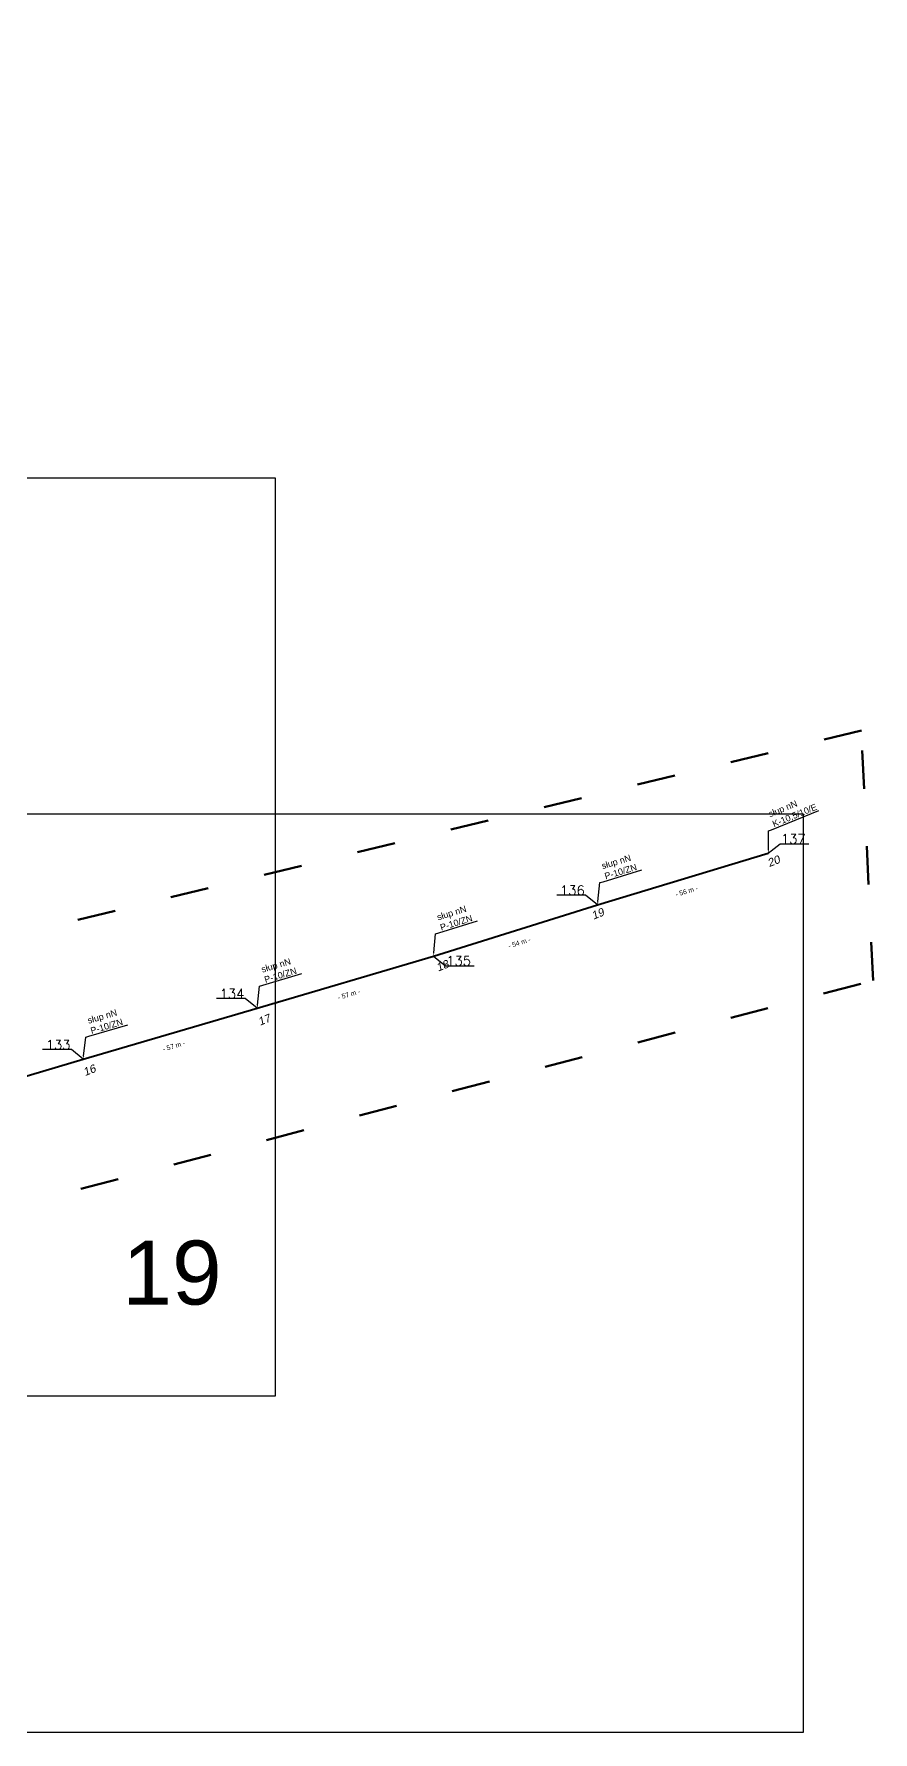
# Model space of a CAD drawing. Header units: metres. Extents: x 7540627 to 7542972, y 5787273 to 5789259.
# Drawn here: x 7542431 to 7542693, y 5788728 to 5789259 of the extents above; entities that cross this region are included whole.
import ezdxf
from ezdxf import colors
from ezdxf.entities.mleader import LeaderData, LeaderLine
from ezdxf.math import Vec2, Vec3

# ---------------------------------------------------------------- set-up
doc = ezdxf.new("R2010")
doc.units = ezdxf.units.M
doc.header["$MEASUREMENT"] = 0
doc.linetypes.add('ACAD_ISO03W100', pattern=[30, 12, -18])
for name, color, linetype, lineweight in [('!TELE', 30, 'Continuous', 40), ('!trafo', 6, 'ACAD_ISO03W100', 50), ('_numery slupow etap 4 cz. 2', 7, 'Continuous', 40)]:
    doc.layers.add(name, color=color, linetype=linetype, lineweight=lineweight)
for name, color, linetype in [('!wymiary', 7, 'Continuous'), ('_MM opisy', 7, 'Continuous'), ('makro-numeracja-punktow', 7, 'Continuous')]:
    doc.layers.add(name, color=color, linetype=linetype)
doc.layers.add('WT_arkusze', color=1, linetype='Continuous', plot=False)
doc.styles.add('GeodText', font='romans.shx')
doc.styles.get("Standard").update_dxf_attribs({"font": 'arial.ttf'})
doc.dimstyles.new('opis linie', dxfattribs={"dimtxt": 1.5, "dimasz": 2.5, "dimexe": 1.25, "dimexo": 0.625, "dimgap": 2.5, "dimtad": 4, "dimdec": 0, "dimtxsty": 'Standard', "dimcen": 2.5, "dimse1": 1, "dimse2": 1, "dimsd1": 1, "dimsd2": 1, "dimclrt": 256, "dimazin": 3, "dimtfac": 1, "dimtdec": 0, "dimtmove": 0, "dimatfit": 3, "dimtfill": 1})
doc.dimstyles.get("Standard").update_dxf_attribs({"dimtxt": 2.5, "dimasz": 2.5, "dimexe": 1.25, "dimexo": 0.625, "dimtad": 1, "dimtxsty": 'Standard', "dimcen": 2.5, "dimazin": 3, "dimtfac": 1, "dimtmove": 0, "dimatfit": 3})

# ---------------------------------------------------------------- blocks, each defined once
blk = doc.blocks.new('*D235')
at = {"layer": '!wymiary', "insert": (7542420.36, 5788926.64), "char_height": 1.5, "attachment_point": 5, "rotation": 16.4476, "bg_fill": 3, "box_fill_scale": 1.25, "bg_fill_color": 257, "bg_fill_transparency": 0}
blk.add_mtext('\\A1;- 57 m -', dxfattribs=at)
blk = doc.blocks.new('*D236')
at = {"layer": '!wymiary', "insert": (7542474.78, 5788942.65), "char_height": 1.5, "attachment_point": 5, "rotation": 16.3514, "bg_fill": 3, "box_fill_scale": 1.25, "bg_fill_color": 257, "bg_fill_transparency": 0}
blk.add_mtext('\\A1;- 57 m -', dxfattribs=at)
blk = doc.blocks.new('*D237')
at = {"layer": '!wymiary', "insert": (7542529.51, 5788958.77), "char_height": 1.5, "attachment_point": 5, "rotation": 16.458, "bg_fill": 3, "box_fill_scale": 1.25, "bg_fill_color": 257, "bg_fill_transparency": 0}
blk.add_mtext('\\A1;- 57 m -', dxfattribs=at)
blk = doc.blocks.new('*D238')
at = {"layer": '!wymiary', "insert": (7542582.78, 5788974.95), "char_height": 1.5, "attachment_point": 5, "rotation": 17.369, "bg_fill": 3, "box_fill_scale": 1.25, "bg_fill_color": 257, "bg_fill_transparency": 0}
blk.add_mtext('\\A1;- 54 m -', dxfattribs=at)
blk = doc.blocks.new('*D239')
at = {"layer": '!wymiary', "insert": (7542635.04, 5788991), "char_height": 1.5, "attachment_point": 5, "rotation": 16.782, "bg_fill": 3, "box_fill_scale": 1.25, "bg_fill_color": 257, "bg_fill_transparency": 0}
blk.add_mtext('\\A1;- 56 m -', dxfattribs=at)

msp = doc.modelspace()

# ---------------------------------------------------------------- linework, layer by layer
at = {"layer": '!TELE'}
msp.add_lwpolyline([(7542181.49, 5788853.34), (7542234.06, 5788868.82), (7542260.83, 5788885.45), (7542338.08, 5788906.87), (7542391.99, 5788922.45), (7542446.47, 5788938.53), (7542500.82, 5788954.48), (7542555.93, 5788970.76), (7542607.23, 5788986.8), (7542660.54, 5789002.88)], dxfattribs=at)

# ---------------------------------------------------------------- texts
at = {"layer": 'makro-numeracja-punktow', "lineweight": 30, "char_height": 3, "attachment_point": 9, "line_spacing_factor": 0.8, "style": 'GeodText'}
for s, insert in [('136', (7542603.23, 5788989.8)), ('134', (7542496.82, 5788957.48)), ('133', (7542442.47, 5788941.53))]:
    msp.add_mtext(s, dxfattribs=dict(at, insert=insert))
at = {"layer": 'WT_arkusze', "insert": (7542474.2, 5788871.73), "char_height": 20, "attachment_point": 5}
msp.add_mtext('19', dxfattribs=at)

# ---------------------------------------------------------------- next in the draw order: leaders
at = {"layer": '_MM opisy'}
ml = msp.add_multileader_mtext('Standard', dxfattribs=at)
ml.set_content('\\pxql;słup nN\\PK-10,5/10/E', color=256)
ml.set_leader_properties()
ml.build(insert=Vec2(0, 0))
ml.multileader.update_dxf_attribs({"has_text_frame": 1, "text_left_attachment_type": 5, "text_right_attachment_type": 5, "dogleg_length": 1, "arrow_head_size": 1})
ctx = ml.context
ctx.base_point, ctx.char_height, ctx.arrow_head_size, ctx.landing_gap_size, ctx.plane_origin, ctx.plane_x_axis, ctx.plane_y_axis = Vec3(7542661.61, 5789010.23), 2, 1, 1, Vec3(7542662.73, 5789002.24), Vec3(0.925547, 0.378633), Vec3(-0.378633, 0.925547)
ctx.left_attachment, ctx.right_attachment = 5, 5
notes = []
notes.append((ctx, [(0, (1, 1, 0), (7542660.68, 5789009.86), (0.925547, 0.378633), 1, [(0, [(7542660.6, 5789002.9), (7542660.68, 5789009.86)], 0, [])])]))
ctx.mtext.insert, ctx.mtext.text_direction, ctx.mtext.rotation, ctx.mtext.flow_direction = Vec3(7542660.35, 5789015.95), Vec3(0.925547, 0.378633), 0.388319, 5
ctx.mtext.has_bg_fill, ctx.mtext.bg_color, ctx.mtext.bg_scale_factor, ctx.mtext.bg_transparency, ctx.mtext.use_window_bg_color = 1, -1023410175, 1, 0, 1
ml = msp.add_multileader_mtext('Standard', dxfattribs=at)
ml.set_content('\\pxql;słup nN\\PP-10/ZN', color=256)
ml.set_leader_properties()
ml.build(insert=Vec2(0, 0))
ml.multileader.update_dxf_attribs({"has_text_frame": 1, "text_left_attachment_type": 5, "text_right_attachment_type": 5, "dogleg_length": 1, "arrow_head_size": 1})
ctx = ml.context
ctx.base_point, ctx.char_height, ctx.arrow_head_size, ctx.landing_gap_size, ctx.plane_origin, ctx.plane_x_axis, ctx.plane_y_axis = Vec3(7542608.93, 5788994.01), 2, 1, 1, Vec3(7542609.28, 5788985.94), Vec3(0.95741, 0.288732), Vec3(-0.288732, 0.95741)
ctx.left_attachment, ctx.right_attachment = 5, 5
notes.append((ctx, [(0, (1, 1, 0), (7542607.97, 5788993.72), (0.95741, 0.288732), 1, [(0, [(7542607.23, 5788986.8), (7542607.97, 5788993.72)], 0, [])])]))
ctx.mtext.insert, ctx.mtext.text_direction, ctx.mtext.rotation, ctx.mtext.flow_direction = Vec3(7542608.22, 5788999.82), Vec3(0.95741, 0.288732), 0.292902, 5
ctx.mtext.has_bg_fill, ctx.mtext.bg_color, ctx.mtext.bg_scale_factor, ctx.mtext.bg_transparency, ctx.mtext.use_window_bg_color = 1, -1023410175, 1, 0, 1
ml = msp.add_multileader_mtext('Standard', dxfattribs=at)
ml.set_content('\\pxql;słup nN\\PP-10/ZN', color=256)
ml.set_leader_properties()
ml.build(insert=Vec2(0, 0))
ml.multileader.update_dxf_attribs({"has_text_frame": 1, "text_left_attachment_type": 5, "text_right_attachment_type": 5, "dogleg_length": 1, "arrow_head_size": 1})
ctx = ml.context
ctx.base_point, ctx.char_height, ctx.arrow_head_size, ctx.landing_gap_size, ctx.plane_origin, ctx.plane_x_axis, ctx.plane_y_axis = Vec3(7542557.56, 5788977.98), 2, 1, 1, Vec3(7542558, 5788969.92), Vec3(0.954402, 0.298524), Vec3(-0.298524, 0.954402)
ctx.left_attachment, ctx.right_attachment = 5, 5
notes.append((ctx, [(0, (1, 1, 0), (7542556.61, 5788977.68), (0.954402, 0.298524), 1, [(0, [(7542555.93, 5788970.76), (7542556.61, 5788977.68)], 0, [])])]))
ctx.mtext.insert, ctx.mtext.text_direction, ctx.mtext.rotation, ctx.mtext.flow_direction = Vec3(7542556.79, 5788983.78), Vec3(0.954402, 0.298524), 0.303146, 5
ctx.mtext.has_bg_fill, ctx.mtext.bg_color, ctx.mtext.bg_scale_factor, ctx.mtext.bg_transparency, ctx.mtext.use_window_bg_color = 1, -1023410175, 1, 0, 1
ml = msp.add_multileader_mtext('Standard', dxfattribs=at)
ml.set_content('\\pxql;słup nN\\PP-10/ZN', color=256)
ml.set_leader_properties()
ml.build(insert=Vec2(0, 0))
ml.multileader.update_dxf_attribs({"has_text_frame": 1, "text_left_attachment_type": 5, "text_right_attachment_type": 5, "dogleg_length": 1, "arrow_head_size": 1})
ctx = ml.context
ctx.base_point, ctx.char_height, ctx.arrow_head_size, ctx.landing_gap_size, ctx.plane_origin, ctx.plane_x_axis, ctx.plane_y_axis = Vec3(7542502.56, 5788961.67), 2, 1, 1, Vec3(7542502.87, 5788953.6), Vec3(0.959028, 0.283313), Vec3(-0.283313, 0.959028)
ctx.left_attachment, ctx.right_attachment = 5, 5
notes.append((ctx, [(0, (1, 1, 0), (7542501.6, 5788961.39), (0.959028, 0.283313), 1, [(0, [(7542500.82, 5788954.48), (7542501.6, 5788961.39)], 0, [])])]))
ctx.mtext.insert, ctx.mtext.text_direction, ctx.mtext.rotation, ctx.mtext.flow_direction = Vec3(7542501.89, 5788967.49), Vec3(0.959028, 0.283313), 0.287247, 5
ctx.mtext.has_bg_fill, ctx.mtext.bg_color, ctx.mtext.bg_scale_factor, ctx.mtext.bg_transparency, ctx.mtext.use_window_bg_color = 1, -1023410175, 1, 0, 1
ml = msp.add_multileader_mtext('Standard', dxfattribs=at)
ml.set_content('\\pxql;słup nN\\PP-10/ZN', color=256)
ml.set_leader_properties()
ml.build(insert=Vec2(0, 0))
ml.multileader.update_dxf_attribs({"has_text_frame": 1, "text_left_attachment_type": 5, "text_right_attachment_type": 5, "dogleg_length": 1, "arrow_head_size": 1})
ctx = ml.context
ctx.base_point, ctx.char_height, ctx.arrow_head_size, ctx.landing_gap_size, ctx.plane_origin, ctx.plane_x_axis, ctx.plane_y_axis = Vec3(7542448.23, 5788945.72), 2, 1, 1, Vec3(7542448.52, 5788937.65), Vec3(0.959553, 0.281528), Vec3(-0.281528, 0.959553)
ctx.left_attachment, ctx.right_attachment = 5, 5
notes.append((ctx, [(0, (1, 1, 0), (7542447.27, 5788945.44), (0.959553, 0.281528), 1, [(0, [(7542446.47, 5788938.53), (7542447.27, 5788945.44)], 0, [])])]))
ctx.mtext.insert, ctx.mtext.text_direction, ctx.mtext.rotation, ctx.mtext.flow_direction = Vec3(7542447.56, 5788951.54), Vec3(0.959553, 0.281528), 0.285386, 5
ctx.mtext.has_bg_fill, ctx.mtext.bg_color, ctx.mtext.bg_scale_factor, ctx.mtext.bg_transparency, ctx.mtext.use_window_bg_color = 1, -1023410175, 1, 0, 1
for ctx, leaders in notes:
    for number, flags, end, landing, length, lines in leaders:
        leader = LeaderData()
        leader.index, (leader.has_last_leader_line, leader.has_dogleg_vector, leader.attachment_direction) = number, flags
        leader.last_leader_point, leader.dogleg_vector, leader.dogleg_length = Vec3(end), Vec3(landing), length
        for number, points, colour, breaks in lines:
            line = LeaderLine()
            line.index, line.vertices, line.color, line.breaks = number, Vec3.list(points), colors.encode_raw_color(colour), breaks
            leader.lines.append(line)
        ctx.leaders.append(leader)

# ---------------------------------------------------------------- next in the draw order: linework, layer by layer
at = {"layer": '!trafo', "color": 3}
msp.add_lwpolyline([(7542145.92, 5788845.73), (7542213.64, 5788836.99), (7542693.34, 5788963.12), (7542689.69, 5789041.22), (7542229.9, 5788930.31), (7542281.97, 5789102.67), (7541662.31, 5789258.89), (7541646.17, 5789191.19), (7542205.94, 5789057.89)], close=True, dxfattribs=at)

# ---------------------------------------------------------------- next in the draw order: texts
at = {"layer": 'makro-numeracja-punktow', "lineweight": 30, "insert": (7542664.54, 5789005.88), "char_height": 3, "attachment_point": 7, "line_spacing_factor": 0.8, "style": 'GeodText'}
msp.add_mtext('137', dxfattribs=at)

# ---------------------------------------------------------------- next in the draw order: dimensions: what is measured, and where the dimension line sits
at = {"layer": '!wymiary'}
dim = msp.add_aligned_dim(p1=(7542391.99, 5788922.45), p2=(7542446.47, 5788938.53), distance=-0.75, dimstyle='opis linie', dxfattribs=at)
dim.commit()
dim.dimension.update_dxf_attribs({"geometry": '*D235', "text_midpoint": (7542420.36, 5788926.64)})

# ---------------------------------------------------------------- next in the draw order: dimensions: what is measured, and where the dimension line sits
dim = msp.add_aligned_dim(p1=(7542446.47, 5788938.53), p2=(7542500.82, 5788954.48), distance=-0.75, dimstyle='opis linie', dxfattribs=at)
dim.commit()
dim.dimension.update_dxf_attribs({"geometry": '*D236', "text_midpoint": (7542474.78, 5788942.65)})

# ---------------------------------------------------------------- next in the draw order: texts
at = {"layer": '_numery slupow etap 4 cz. 2', "oblique": 10}
msp.add_text('16', height=2.5, rotation=21.5294, dxfattribs=at).set_placement((7542447.02, 5788933.25))

# ---------------------------------------------------------------- next in the draw order: dimensions: what is measured, and where the dimension line sits
at = {"layer": '!wymiary'}
dim = msp.add_aligned_dim(p1=(7542500.82, 5788954.48), p2=(7542555.93, 5788970.76), distance=-0.75, dimstyle='opis linie', dxfattribs=at)
dim.commit()
dim.dimension.update_dxf_attribs({"geometry": '*D237', "text_midpoint": (7542529.51, 5788958.77)})

# ---------------------------------------------------------------- next in the draw order: leaders
at = {"layer": 'makro-numeracja-punktow', "lineweight": 30, "has_arrowhead": 0, "annotation_type": 0, "has_hookline": 1, "hookline_direction": 0, "text_width": 8.19, "horizontal_direction": (-1, 0, 0)}
msp.add_leader([(7542446.47, 5788938.53), (7542442.74, 5788941.53), (7542442.56, 5788941.53)], dimstyle='Standard', dxfattribs=at)

# ---------------------------------------------------------------- next in the draw order: linework, layer by layer
at = {"layer": 'WT_arkusze'}
msp.add_lwpolyline([(7542111.82, 5788833.31), (7542506.58, 5788833.31), (7542506.58, 5789120.14), (7542111.82, 5789120.14)], close=True, dxfattribs=at)

# ---------------------------------------------------------------- next in the draw order: texts
at = {"layer": '_numery slupow etap 4 cz. 2', "oblique": 10}
msp.add_text('17', height=2.5, rotation=21.5294, dxfattribs=at).set_placement((7542501.68, 5788948.98))

# ---------------------------------------------------------------- next in the draw order: dimensions: what is measured, and where the dimension line sits
at = {"layer": '!wymiary'}
dim = msp.add_aligned_dim(p1=(7542555.93, 5788970.76), p2=(7542607.23, 5788986.8), distance=-0.75, dimstyle='opis linie', dxfattribs=at)
dim.commit()
dim.dimension.update_dxf_attribs({"geometry": '*D238', "text_midpoint": (7542582.78, 5788974.95)})

# ---------------------------------------------------------------- next in the draw order: leaders
at = {"layer": 'makro-numeracja-punktow', "lineweight": 30, "has_arrowhead": 0, "annotation_type": 0, "has_hookline": 1, "hookline_direction": 0, "text_width": 8.19, "horizontal_direction": (-1, 0, 0)}
msp.add_leader([(7542500.82, 5788954.48), (7542497.09, 5788957.48), (7542496.91, 5788957.48)], dimstyle='Standard', dxfattribs=at)

# ---------------------------------------------------------------- next in the draw order: texts
at = {"layer": '_numery slupow etap 4 cz. 2', "oblique": 10}
msp.add_text('18', height=2.5, rotation=21.5294, dxfattribs=at).set_placement((7542557.38, 5788965.9))
at = {"layer": 'makro-numeracja-punktow', "lineweight": 30, "insert": (7542559.93, 5788967.76), "char_height": 3, "attachment_point": 7, "line_spacing_factor": 0.8, "style": 'GeodText'}
msp.add_mtext('135', dxfattribs=at)

# ---------------------------------------------------------------- next in the draw order: dimensions: what is measured, and where the dimension line sits
at = {"layer": '!wymiary'}
dim = msp.add_aligned_dim(p1=(7542607.23, 5788986.8), p2=(7542660.54, 5789002.88), distance=-0.75, dimstyle='opis linie', dxfattribs=at)
dim.commit()
dim.dimension.update_dxf_attribs({"geometry": '*D239', "text_midpoint": (7542635.04, 5788991)})

# ---------------------------------------------------------------- next in the draw order: leaders
at = {"layer": 'makro-numeracja-punktow', "lineweight": 30, "has_arrowhead": 0, "annotation_type": 0, "has_hookline": 1, "hookline_direction": 0, "text_width": 8.19}
msp.add_leader([(7542555.93, 5788970.76), (7542559.66, 5788967.76), (7542559.84, 5788967.76)], dimstyle='Standard', dxfattribs=at)

# ---------------------------------------------------------------- next in the draw order: linework, layer by layer
at = {"layer": 'WT_arkusze'}
msp.add_lwpolyline([(7542276.82, 5788728.31), (7542671.58, 5788728.31), (7542671.58, 5789015.14), (7542276.82, 5789015.14)], close=True, dxfattribs=at)

# ---------------------------------------------------------------- next in the draw order: texts
at = {"layer": '_numery slupow etap 4 cz. 2', "oblique": 10}
for s, p in [('20', (7542660.91, 5788998.56)), ('19', (7542605.93, 5788982.11))]:
    msp.add_text(s, height=2.5, rotation=21.5294, dxfattribs=at).set_placement(p)

# ---------------------------------------------------------------- next in the draw order: leaders
at = {"layer": 'makro-numeracja-punktow', "lineweight": 30, "has_arrowhead": 0, "annotation_type": 0, "has_hookline": 1, "hookline_direction": 0, "text_width": 8.19}
msp.add_leader([(7542660.54, 5789002.88), (7542664.27, 5789005.88), (7542664.45, 5789005.88)], dimstyle='Standard', dxfattribs=at)
at = {"layer": 'makro-numeracja-punktow', "lineweight": 30, "has_arrowhead": 0, "annotation_type": 0, "has_hookline": 1, "hookline_direction": 0, "text_width": 8.19, "horizontal_direction": (-1, 0, 0)}
msp.add_leader([(7542607.23, 5788986.8), (7542603.5, 5788989.8), (7542603.32, 5788989.8)], dimstyle='Standard', dxfattribs=at)

doc.saveas('drawing.dxf')
